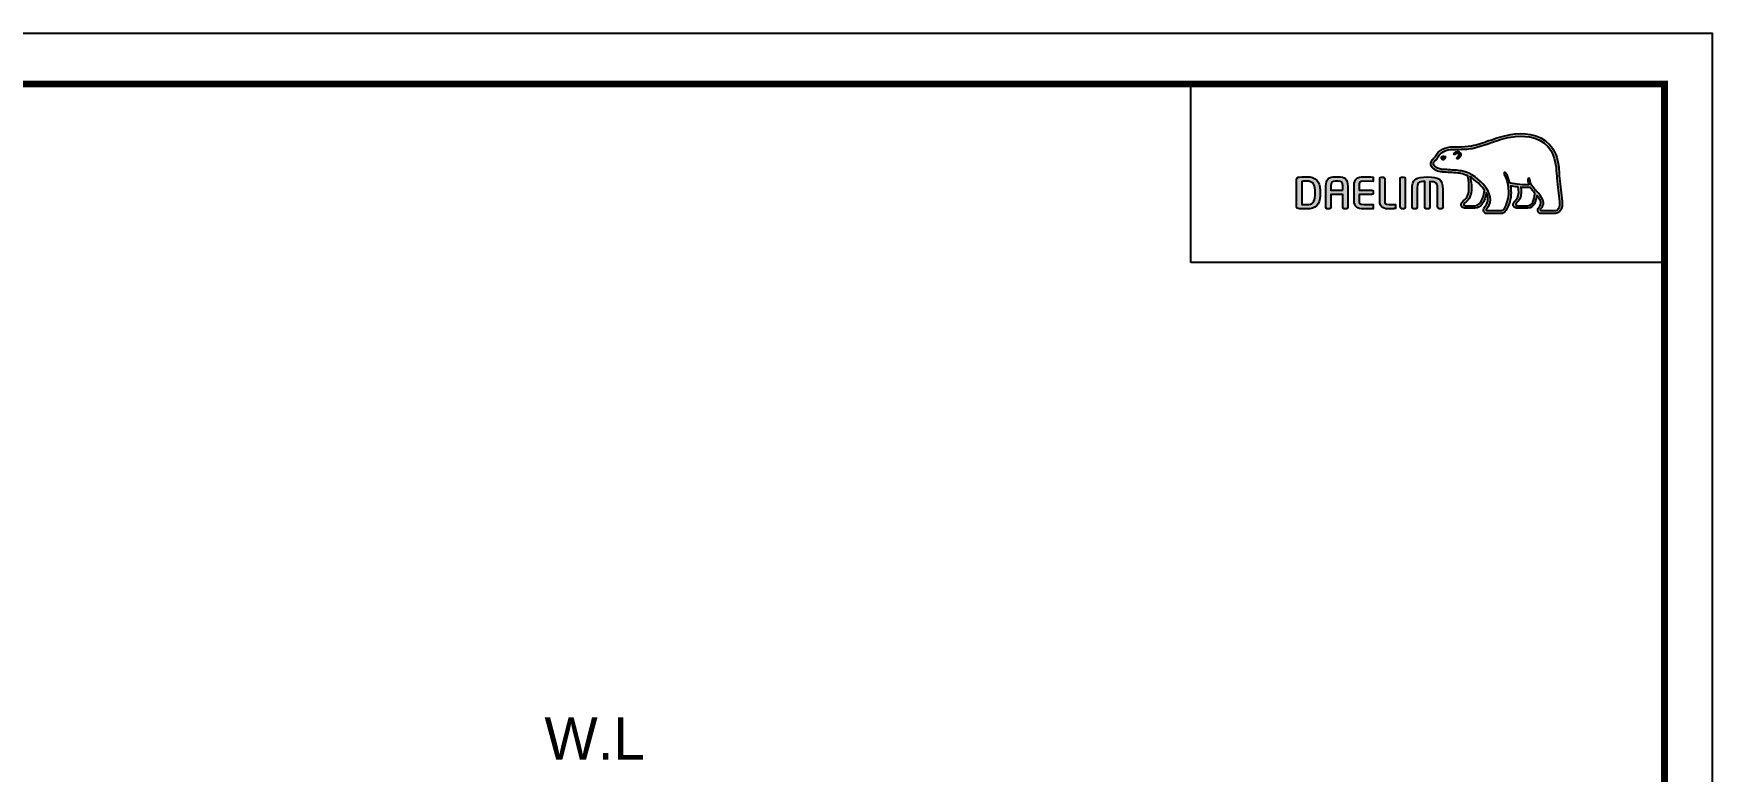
# Model space of a CAD drawing. Extents: x 4791 to 7950, y -233 to 2082.
# Drawn here: x 6161 to 7950, y 1296 to 2082 of the extents above; entities that cross this region are included whole.
import ezdxf

# ---------------------------------------------------------------- set-up
doc = ezdxf.new("R2010")
doc.units = 0
doc.header["$LTSCALE"] = 1.7
doc.header["$MEASUREMENT"] = 0
doc.layers.get('0').update_dxf_attribs({"linetype": 'CONTINUOUS'})
doc.layers.add('레이어 1', color=7, linetype='CONTINUOUS')
doc.layers.add('치수선', color=7, linetype='CONTINUOUS', lineweight=20)
doc.styles.add('Daelim Dimension', font='')
doc.styles.get('Daelim Dimension').set_extended_font_data('나눔고딕')

msp = doc.modelspace()

# ---------------------------------------------------------------- hatches: boundary and pattern name
at = {"layer": '레이어 1'}
h = msp.add_hatch(color=5, dxfattribs=at)
h.dxf.hatch_style = 1
edge = h.paths.add_edge_path(flags=16)
edge.add_spline(control_points=[(7785.7, 1894.4), (7784.4, 1892.9), (7782.6, 1892.9), (7782.6, 1892.9), (7782.6, 1892.9), (7768.7, 1892.9), (7768.7, 1892.9), (7768.2, 1892.9), (7767.8, 1893), (7767.5, 1893.3), (7767.3, 1893.5), (7767.2, 1893.8), (7767.2, 1894.2), (7767.2, 1895), (7767.8, 1895.7), (7768.4, 1896.4), (7769, 1897.2), (7769.5, 1897.9), (7769.8, 1898.7), (7770.6, 1900.7), (7770.5, 1902.9), (7769.6, 1904.8), (7767.9, 1908.3), (7765.5, 1911), (7763.2, 1913.7), (7763.2, 1913.7), (7762.4, 1914.5), (7762.4, 1914.6), (7759.3, 1918), (7756.1, 1921.5), (7755.9, 1926.3), (7755.8, 1927.2), (7755.4, 1927.8), (7754.8, 1927.8), (7754.8, 1927.8), (7753.9, 1927.3), (7753.9, 1927.3), (7753.6, 1927.1), (7753.5, 1926.7), (7753.5, 1926.2), (7753.5, 1926.2), (7753.5, 1926), (7753.5, 1926), (7753.6, 1924.3), (7754, 1922.6), (7754.8, 1920.9), (7754.8, 1920.9), (7754.8, 1920.7), (7754.8, 1920.7), (7754.8, 1920.7), (7754.6, 1920.7), (7754.6, 1920.7), (7745.8, 1920.3), (7737, 1922), (7734.5, 1922.6), (7732.9, 1929), (7730.3, 1933.2), (7730.2, 1933.4), (7730, 1933.7), (7729.7, 1934), (7729.4, 1934.1), (7729.4, 1934.1), (7728.6, 1933.9), (7728.5, 1933.9), (7728.5, 1933.8), (7728.3, 1933.7), (7728.1, 1933.3), (7728.1, 1933.3), (7728, 1933), (7728, 1933), (7728, 1933), (7728.3, 1932.1), (7728.3, 1932.1), (7728.5, 1931.8), (7733, 1923.8), (7733, 1913.2), (7733, 1906.6), (7731.3, 1900.5), (7727.9, 1894.9), (7727.1, 1893.5), (7726, 1892.9), (7724.4, 1892.9), (7724.4, 1892.9), (7710.8, 1892.9), (7710.8, 1892.9), (7710.3, 1892.9), (7709.4, 1893.2), (7709.4, 1894.2), (7709.4, 1894.8), (7709.9, 1895.6), (7710.7, 1896.6), (7716.4, 1902.9), (7713.1, 1912.8), (7707.7, 1919.4), (7702.4, 1925.6), (7693.8, 1933.6), (7682.8, 1935.5), (7678.8, 1936.2), (7672.4, 1936.6), (7667.2, 1936.9), (7667.2, 1936.9), (7661.9, 1937.2), (7661.9, 1937.2), (7659.3, 1937.4), (7654.8, 1939.1), (7653.4, 1941.6), (7652.9, 1942.7), (7652.9, 1943.8), (7653.6, 1945), (7654.1, 1945.8), (7654.7, 1946.4), (7655.5, 1947.2), (7656.4, 1948.1), (7657.3, 1949), (7657.9, 1950.2), (7657.9, 1950.2), (7658.1, 1950.6), (7658.1, 1950.6), (7660.8, 1955.6), (7666.2, 1958.3), (7674.3, 1958.5), (7674.3, 1958.5), (7678.9, 1958.5), (7678.9, 1958.5), (7683.9, 1958.6), (7689.6, 1958.6), (7694.2, 1959.6), (7700.8, 1961), (7707.4, 1963.2), (7713.2, 1965.2), (7713.2, 1965.2), (7713.4, 1965.3), (7713.4, 1965.3), (7720.5, 1967.7), (7728, 1970.3), (7735.6, 1971.5), (7747.7, 1973.5), (7764.4, 1973.5), (7774.9, 1961.7), (7779.7, 1956.2), (7782.7, 1948.7), (7783.7, 1939.4), (7783.7, 1939.4), (7783.7, 1939.4), (7783.7, 1939.4), (7783.8, 1939.2), (7783.8, 1938.2), (7784.3, 1932.3), (7784.4, 1929.4), (7784.5, 1926.4), (7785.3, 1921), (7785.3, 1921), (7787.4, 1902.6), (7787.4, 1902.6), (7787.4, 1902.6), (7787.5, 1900.4), (7787.5, 1900.4), (7787.5, 1897.7), (7786.9, 1895.7), (7785.7, 1894.4)], knot_values=[0, 0, 0, 0, 1, 1, 1, 2, 2, 2, 3, 3, 3, 4, 4, 4, 5, 5, 5, 6, 6, 6, 7, 7, 7, 8, 8, 8, 9, 9, 9, 10, 10, 10, 11, 11, 11, 12, 12, 12, 13, 13, 13, 14, 14, 14, 15, 15, 15, 16, 16, 16, 17, 17, 17, 18, 18, 18, 19, 19, 19, 20, 20, 20, 21, 21, 21, 22, 22, 22, 23, 23, 23, 24, 24, 24, 25, 25, 25, 26, 26, 26, 27, 27, 27, 28, 28, 28, 29, 29, 29, 30, 30, 30, 31, 31, 31, 32, 32, 32, 33, 33, 33, 34, 34, 34, 35, 35, 35, 36, 36, 36, 37, 37, 37, 38, 38, 38, 39, 39, 39, 40, 40, 40, 41, 41, 41, 42, 42, 42, 43, 43, 43, 44, 44, 44, 45, 45, 45, 46, 46, 46, 47, 47, 47, 48, 48, 48, 49, 49, 49, 50, 50, 50, 51, 51, 51, 52, 52, 52, 53, 53, 53, 53], degree=3, periodic=0)
edge = h.paths.add_edge_path(flags=16)
edge.add_spline(control_points=[(7753.7, 1898.4), (7753.7, 1898.4), (7742.4, 1898.4), (7742.4, 1898.4), (7741.6, 1898.4), (7740.9, 1899.1), (7740.9, 1899.9), (7740.9, 1900.5), (7741.4, 1901.3), (7741.9, 1901.8), (7744.2, 1904), (7746.6, 1907), (7746.6, 1912.8), (7746.6, 1912.8), (7746.4, 1915.4), (7746.4, 1915.4), (7746.4, 1915.4), (7746, 1917.9), (7746, 1917.9), (7746, 1917.9), (7746, 1918.1), (7746, 1918.1), (7746, 1918.1), (7746.1, 1918.1), (7746.1, 1918.1), (7748.2, 1917.9), (7752.3, 1917.7), (7756.3, 1917.9), (7757.3, 1916.3), (7758.9, 1914.3), (7761.2, 1911.6), (7761.1, 1910.2), (7760, 1898.4), (7753.7, 1898.4)], knot_values=[0, 0, 0, 0, 1, 1, 1, 2, 2, 2, 3, 3, 3, 4, 4, 4, 5, 5, 5, 6, 6, 6, 7, 7, 7, 8, 8, 8, 9, 9, 9, 10, 10, 10, 11, 11, 11, 11], degree=3, periodic=0)
edge = h.paths.add_edge_path(flags=16)
edge.add_spline(control_points=[(7697, 1898.4), (7697, 1898.4), (7687, 1898.4), (7687, 1898.4), (7686.3, 1898.4), (7685.5, 1899), (7685.5, 1899.9), (7685.5, 1900.5), (7686, 1901.2), (7686.8, 1901.8), (7689.3, 1903.8), (7693.1, 1906.9), (7693.5, 1915.2), (7693.5, 1915.2), (7693.6, 1917.5), (7693.6, 1917.5), (7693.6, 1921.1), (7692.8, 1925.3), (7692, 1929.2), (7692, 1929.2), (7691.9, 1929.6), (7691.9, 1929.6), (7691.9, 1929.6), (7692.2, 1929.3), (7692.2, 1929.3), (7693.7, 1928.4), (7701.8, 1922.9), (7707.5, 1914.8), (7707.1, 1911), (7704.9, 1898.4), (7697, 1898.4)], knot_values=[0, 0, 0, 0, 1, 1, 1, 2, 2, 2, 3, 3, 3, 4, 4, 4, 5, 5, 5, 6, 6, 6, 7, 7, 7, 8, 8, 8, 9, 9, 9, 10, 10, 10, 10], degree=3, periodic=0)
edge = h.paths.add_edge_path()
edge.add_spline(control_points=[(7790.2, 1902.9), (7790.2, 1902.9), (7788.1, 1921.3), (7788.1, 1921.3), (7787.3, 1926.8), (7787.2, 1929.8), (7787.1, 1932.4), (7787.1, 1932.4), (7786.6, 1939.7), (7786.6, 1939.7), (7785.5, 1949.6), (7782.2, 1957.7), (7777, 1963.5), (7765.6, 1976.3), (7747.9, 1976.4), (7735.1, 1974.3), (7727.2, 1973), (7719.7, 1970.4), (7712.4, 1967.9), (7712.4, 1967.9), (7712.1, 1967.8), (7712.1, 1967.8), (7706.4, 1965.9), (7700, 1963.7), (7693.6, 1962.3), (7689.3, 1961.4), (7683.8, 1961.4), (7679, 1961.3), (7679, 1961.3), (7674.2, 1961.3), (7674.2, 1961.3), (7665, 1961), (7658.8, 1957.9), (7655.6, 1951.8), (7655.6, 1951.8), (7655.5, 1951.6), (7655.5, 1951.6), (7655, 1950.7), (7654.2, 1949.9), (7653.5, 1949.2), (7652.7, 1948.4), (7651.9, 1947.6), (7651.2, 1946.4), (7650.6, 1945.3), (7650.2, 1944.2), (7650.2, 1943.1), (7650.2, 1942.1), (7650.5, 1941.2), (7650.9, 1940.3), (7652.9, 1936.7), (7658.5, 1934.7), (7661.8, 1934.4), (7661.8, 1934.4), (7666.7, 1934.1), (7666.8, 1934.1), (7671.7, 1933.8), (7678.3, 1933.5), (7682.3, 1932.8), (7684.5, 1932.4), (7687.1, 1931.5), (7689.5, 1930.4), (7689.7, 1929.8), (7690.9, 1924.3), (7690.9, 1917.5), (7690.9, 1917.5), (7690.9, 1915.3), (7690.9, 1915.3), (7690.5, 1908.2), (7687.4, 1905.7), (7685.1, 1903.9), (7684.9, 1903.7), (7682.8, 1902), (7682.7, 1899.9), (7682.6, 1898.8), (7682.9, 1897.7), (7683.6, 1897), (7684.4, 1896.2), (7685.5, 1895.8), (7687, 1895.8), (7687, 1895.8), (7697, 1895.8), (7697, 1895.8), (7704.4, 1895.8), (7708.1, 1903.8), (7709.2, 1911.3), (7709.2, 1911.3), (7709.2, 1912.3), (7709.2, 1912.3), (7709.2, 1912.3), (7709.5, 1911.8), (7709.5, 1911.8), (7710.5, 1909.7), (7711, 1907.1), (7711, 1905.2), (7711, 1902.5), (7710.2, 1900.2), (7708.6, 1898.5), (7708.2, 1898.1), (7706.3, 1896), (7706.3, 1893.9), (7706.3, 1893.9), (7706.3, 1893.6), (7706.3, 1893.6), (7706.6, 1891.2), (7708.5, 1890.1), (7710.3, 1890.1), (7710.3, 1890.1), (7724.4, 1890.1), (7724.4, 1890.1), (7727, 1890.1), (7729, 1891.2), (7730.3, 1893.4), (7733.9, 1899.4), (7735.7, 1905.8), (7735.7, 1912.6), (7735.7, 1914.8), (7735.5, 1917), (7735.1, 1919.4), (7735.1, 1919.4), (7735.1, 1919.6), (7735.1, 1919.6), (7735.1, 1919.6), (7735.3, 1919.5), (7735.3, 1919.5), (7737, 1919.2), (7739.7, 1918.7), (7743.1, 1918.4), (7743.1, 1918.4), (7743.2, 1918.3), (7743.2, 1918.3), (7743.2, 1918.3), (7743.6, 1915.8), (7743.6, 1915.8), (7743.6, 1915.8), (7743.7, 1915.1), (7743.7, 1915.1), (7743.7, 1915.1), (7743.9, 1912.8), (7743.9, 1912.8), (7743.9, 1907.4), (7741.4, 1905), (7740, 1903.7), (7740, 1903.7), (7738.2, 1901.8), (7738, 1900.1), (7738, 1900.1), (7737.9, 1899.6), (7737.9, 1899.6), (7737.9, 1899), (7738, 1898), (7739, 1897), (7739.8, 1896.2), (7741, 1895.8), (7742.7, 1895.8), (7742.7, 1895.8), (7753.7, 1895.8), (7753.7, 1895.8), (7760.4, 1895.8), (7762.4, 1904.2), (7763.2, 1909), (7763.2, 1909), (7763.2, 1909.5), (7763.2, 1909.5), (7763.2, 1909.5), (7763.5, 1909.1), (7763.5, 1909.1), (7765, 1907.2), (7766.4, 1905), (7767, 1903.6), (7767.4, 1902.9), (7767.6, 1902.1), (7767.6, 1901.3), (7767.6, 1901.3), (7767.3, 1899.8), (7767.3, 1899.8), (7767, 1898.9), (7766.5, 1898.1), (7765.9, 1897.3), (7765, 1896.2), (7764.2, 1895.1), (7764.2, 1893.7), (7764.2, 1893.7), (7764.2, 1892.9), (7764.2, 1892.9), (7764.6, 1891.1), (7766.1, 1890.1), (7768.4, 1890.1), (7768.4, 1890.1), (7782.5, 1890.1), (7782.5, 1890.1), (7782.9, 1890.1), (7785.6, 1890.2), (7787.8, 1892.5), (7789.5, 1894.4), (7790.3, 1896.9), (7790.3, 1900.3), (7790.3, 1900.3), (7790.2, 1902.9), (7790.2, 1902.9)], knot_values=[0, 0, 0, 0, 1, 1, 1, 2, 2, 2, 3, 3, 3, 4, 4, 4, 5, 5, 5, 6, 6, 6, 7, 7, 7, 8, 8, 8, 9, 9, 9, 10, 10, 10, 11, 11, 11, 12, 12, 12, 13, 13, 13, 14, 14, 14, 15, 15, 15, 16, 16, 16, 17, 17, 17, 18, 18, 18, 19, 19, 19, 20, 20, 20, 21, 21, 21, 22, 22, 22, 23, 23, 23, 24, 24, 24, 25, 25, 25, 26, 26, 26, 27, 27, 27, 28, 28, 28, 29, 29, 29, 30, 30, 30, 31, 31, 31, 32, 32, 32, 33, 33, 33, 34, 34, 34, 35, 35, 35, 36, 36, 36, 37, 37, 37, 38, 38, 38, 39, 39, 39, 40, 40, 40, 41, 41, 41, 42, 42, 42, 43, 43, 43, 44, 44, 44, 45, 45, 45, 46, 46, 46, 47, 47, 47, 48, 48, 48, 49, 49, 49, 50, 50, 50, 51, 51, 51, 52, 52, 52, 53, 53, 53, 54, 54, 54, 55, 55, 55, 56, 56, 56, 57, 57, 57, 58, 58, 58, 59, 59, 59, 60, 60, 60, 61, 61, 61, 62, 62, 62, 63, 63, 63, 64, 64, 64, 65, 65, 65, 66, 66, 66, 66], degree=3, periodic=0)
edge = h.paths.add_edge_path(flags=0)
edge.add_spline(control_points=[(7661.5, 1950.5), (7661.5, 1950.5), (7663.6, 1951.5), (7666.1, 1950.5), (7666.1, 1950.5), (7666.4, 1950.3), (7666, 1949.8), (7664.8, 1948.1), (7663.6, 1947.7), (7663.6, 1947.7), (7663.6, 1947.7), (7662.7, 1947.4), (7662.2, 1948), (7661.2, 1949.2), (7661.2, 1949.9), (7661.2, 1949.9), (7661.2, 1949.9), (7661.1, 1950.4), (7661.5, 1950.5)], knot_values=[0, 0, 0, 0, 1, 1, 1, 2, 2, 2, 3, 3, 3, 4, 4, 4, 5, 5, 5, 6, 6, 6, 6], degree=3, periodic=0)
edge = h.paths.add_edge_path(flags=0)
edge.add_spline(control_points=[(7675.1, 1954.3), (7674.8, 1954), (7674.8, 1953.4), (7675.1, 1953.1), (7675.4, 1952.8), (7675.9, 1952.9), (7676.3, 1953.2), (7676.4, 1953.4), (7678.1, 1955.4), (7679.6, 1954.4), (7680.1, 1954), (7680.3, 1953.5), (7680.2, 1952.8), (7680.1, 1951.6), (7679.1, 1950.4), (7678.5, 1949.9), (7678.1, 1949.7), (7677.8, 1949.2), (7678, 1948.8), (7678.2, 1948.4), (7678.7, 1948.3), (7679.1, 1948.5), (7680.3, 1949.1), (7681.9, 1951), (7682.1, 1952.8), (7682.2, 1954.1), (7681.6, 1955.1), (7680.6, 1955.8), (7678.5, 1957.3), (7676, 1955.3), (7675.1, 1954.3)], knot_values=[0, 0, 0, 0, 1, 1, 1, 2, 2, 2, 3, 3, 3, 4, 4, 4, 5, 5, 5, 6, 6, 6, 7, 7, 7, 8, 8, 8, 9, 9, 9, 10, 10, 10, 10], degree=3, periodic=0)
edge = h.paths.add_edge_path(flags=0)
edge.add_spline(control_points=[(7674.8, 1952.8), (7674.8, 1952.8), (7674.8, 1952.8), (7674.8, 1952.8), (7674.8, 1952.8), (7674.8, 1952.8), (7674.8, 1952.8)], knot_values=[0, 0, 0, 0, 1, 1, 1, 2, 2, 2, 2], degree=3, periodic=0)
h = msp.add_hatch(color=5, dxfattribs=at)
h.dxf.hatch_style = 2
edge = h.paths.add_edge_path()
edge.add_spline(control_points=[(7661.5, 1950.5), (7661.5, 1950.5), (7663.6, 1951.5), (7666.1, 1950.5), (7666.1, 1950.5), (7666.4, 1950.3), (7666, 1949.8), (7664.8, 1948.1), (7663.6, 1947.7), (7663.6, 1947.7), (7663.6, 1947.7), (7662.7, 1947.4), (7662.2, 1948), (7661.2, 1949.2), (7661.2, 1949.9), (7661.2, 1949.9), (7661.2, 1949.9), (7661.1, 1950.4), (7661.5, 1950.5)], knot_values=[0, 0, 0, 0, 1, 1, 1, 2, 2, 2, 3, 3, 3, 4, 4, 4, 5, 5, 5, 6, 6, 6, 6], degree=3, periodic=0)
h = msp.add_hatch(color=5, dxfattribs=at)
h.dxf.hatch_style = 2
edge = h.paths.add_edge_path()
edge.add_spline(control_points=[(7675.1, 1954.3), (7674.8, 1954), (7674.8, 1953.4), (7675.1, 1953.1), (7675.4, 1952.8), (7675.9, 1952.9), (7676.3, 1953.2), (7676.4, 1953.4), (7678.1, 1955.4), (7679.6, 1954.4), (7680.1, 1954), (7680.3, 1953.5), (7680.2, 1952.8), (7680.1, 1951.6), (7679.1, 1950.4), (7678.5, 1949.9), (7678.1, 1949.7), (7677.8, 1949.2), (7678, 1948.8), (7678.2, 1948.4), (7678.7, 1948.3), (7679.1, 1948.5), (7680.3, 1949.1), (7681.9, 1951), (7682.1, 1952.8), (7682.2, 1954.1), (7681.6, 1955.1), (7680.6, 1955.8), (7678.5, 1957.3), (7676, 1955.3), (7675.1, 1954.3)], knot_values=[0, 0, 0, 0, 1, 1, 1, 2, 2, 2, 3, 3, 3, 4, 4, 4, 5, 5, 5, 6, 6, 6, 7, 7, 7, 8, 8, 8, 9, 9, 9, 10, 10, 10, 10], degree=3, periodic=0)
h = msp.add_hatch(color=5, dxfattribs=at)
h.dxf.hatch_style = 2
edge = h.paths.add_edge_path()
edge.add_spline(control_points=[(7526.8, 1909.2), (7526.8, 1902.7), (7523.9, 1899.6), (7517.9, 1899.6), (7517.9, 1899.6), (7513.7, 1899.7), (7512.6, 1899.7), (7512.6, 1899.7), (7512.6, 1924.4), (7512.6, 1924.4), (7514.8, 1924.6), (7517.8, 1924.6), (7517.9, 1924.6), (7524.1, 1924.6), (7526.8, 1921.7), (7526.8, 1915.1), (7526.8, 1915.1), (7526.8, 1909.2), (7526.8, 1909.2)], knot_values=[0, 0, 0, 0, 1, 1, 1, 2, 2, 2, 3, 3, 3, 4, 4, 4, 5, 5, 5, 6, 6, 6, 6], degree=3, periodic=0)
edge = h.paths.add_edge_path()
edge.add_spline(control_points=[(7517.9, 1929.3), (7514.5, 1929.3), (7510.1, 1929.1), (7508.7, 1928.8), (7507.8, 1928.7), (7507.2, 1928), (7507.2, 1927.1), (7507.2, 1927.1), (7507.2, 1897.1), (7507.2, 1897.1), (7507.2, 1896.2), (7507.8, 1895.5), (7508.8, 1895.4), (7510.1, 1895.2), (7514.4, 1895), (7517.9, 1895), (7527.2, 1895), (7532.2, 1899.9), (7532.2, 1909.2), (7532.2, 1909.2), (7532.2, 1915.1), (7532.2, 1915.1), (7532.2, 1924.4), (7527.2, 1929.3), (7517.9, 1929.3)], knot_values=[0, 0, 0, 0, 1, 1, 1, 2, 2, 2, 3, 3, 3, 4, 4, 4, 5, 5, 5, 6, 6, 6, 7, 7, 7, 8, 8, 8, 8], degree=3, periodic=0)
h = msp.add_hatch(color=5, dxfattribs=at)
h.dxf.hatch_style = 2
edge = h.paths.add_edge_path()
edge.add_spline(control_points=[(7556.4, 1915.1), (7556.4, 1915.1), (7543.7, 1915.1), (7543.7, 1915.1), (7543.7, 1915.6), (7543.7, 1919.6), (7543.7, 1919.6), (7543.7, 1923.8), (7545, 1924.5), (7548.7, 1924.5), (7548.7, 1924.5), (7551.3, 1924.5), (7551.3, 1924.5), (7555.1, 1924.5), (7556.4, 1923.8), (7556.4, 1919.6), (7556.4, 1919.6), (7556.4, 1915.6), (7556.4, 1915.1)], knot_values=[0, 0, 0, 0, 1, 1, 1, 2, 2, 2, 3, 3, 3, 4, 4, 4, 5, 5, 5, 6, 6, 6, 6], degree=3, periodic=0)
edge = h.paths.add_edge_path()
edge.add_spline(control_points=[(7551.3, 1929.3), (7551.3, 1929.3), (7548.7, 1929.3), (7548.7, 1929.3), (7541.6, 1929.3), (7538.4, 1926.3), (7538.4, 1919.6), (7538.4, 1919.6), (7538.4, 1896.8), (7538.4, 1896.8), (7538.4, 1896), (7539, 1895.3), (7539.8, 1895.3), (7539.8, 1895.3), (7542.3, 1895.3), (7542.3, 1895.3), (7543.2, 1895.3), (7543.7, 1896), (7543.7, 1896.8), (7543.7, 1896.8), (7543.7, 1909.9), (7543.7, 1910.4), (7543.7, 1910.4), (7556.4, 1910.4), (7556.4, 1910.4), (7556.4, 1909.9), (7556.4, 1896.8), (7556.4, 1896.8), (7556.4, 1895.9), (7557, 1895.3), (7557.8, 1895.3), (7557.8, 1895.3), (7560.3, 1895.3), (7560.3, 1895.3), (7561.1, 1895.3), (7561.7, 1896), (7561.7, 1896.8), (7561.7, 1896.8), (7561.7, 1919.6), (7561.7, 1919.6), (7561.7, 1926.3), (7558.5, 1929.3), (7551.3, 1929.3)], knot_values=[0, 0, 0, 0, 1, 1, 1, 2, 2, 2, 3, 3, 3, 4, 4, 4, 5, 5, 5, 6, 6, 6, 7, 7, 7, 8, 8, 8, 9, 9, 9, 10, 10, 10, 11, 11, 11, 12, 12, 12, 13, 13, 13, 14, 14, 14, 14], degree=3, periodic=0)
h = msp.add_hatch(color=5, dxfattribs=at)
h.dxf.hatch_style = 2
edge = h.paths.add_edge_path()
edge.add_spline(control_points=[(7568.5, 1920.5), (7568.5, 1920.5), (7568.5, 1903.7), (7568.5, 1903.7), (7568.5, 1897.8), (7571.9, 1895), (7578.8, 1895), (7581.8, 1895), (7586, 1895), (7587.7, 1895.2), (7587.6, 1895.2), (7588.5, 1895.3), (7588.5, 1895.3), (7588.5, 1895.3), (7588.7, 1895.3), (7588.7, 1895.3), (7588.7, 1895.3), (7588.7, 1899.8), (7588.7, 1899.8), (7588.7, 1899.8), (7578.8, 1899.8), (7578.8, 1899.8), (7573.9, 1899.8), (7573.9, 1901.2), (7573.9, 1903.7), (7573.9, 1903.7), (7573.9, 1909.9), (7573.9, 1910.4), (7574.4, 1910.4), (7587.2, 1910.4), (7587.2, 1910.4), (7588, 1910.4), (7588.7, 1911.1), (7588.7, 1911.9), (7588.7, 1911.9), (7588.7, 1913.6), (7588.7, 1913.6), (7588.7, 1914.4), (7588, 1915.1), (7587.2, 1915.1), (7587.2, 1915.1), (7574.4, 1915.1), (7573.9, 1915.1), (7573.9, 1915.6), (7573.9, 1920.5), (7573.9, 1920.5), (7573.9, 1923.1), (7573.9, 1924.5), (7578.8, 1924.5), (7578.8, 1924.5), (7588.7, 1924.4), (7588.7, 1924.4), (7588.7, 1924.4), (7588.7, 1928.9), (7588.7, 1928.9), (7588.7, 1928.9), (7587.7, 1929), (7587.7, 1929), (7585.7, 1929.2), (7581.3, 1929.3), (7578.8, 1929.3), (7571.9, 1929.3), (7568.5, 1926.4), (7568.5, 1920.5)], knot_values=[0, 0, 0, 0, 1, 1, 1, 2, 2, 2, 3, 3, 3, 4, 4, 4, 5, 5, 5, 6, 6, 6, 7, 7, 7, 8, 8, 8, 9, 9, 9, 10, 10, 10, 11, 11, 11, 12, 12, 12, 13, 13, 13, 14, 14, 14, 15, 15, 15, 16, 16, 16, 17, 17, 17, 18, 18, 18, 19, 19, 19, 20, 20, 20, 21, 21, 21, 21], degree=3, periodic=0)
h = msp.add_hatch(color=5, dxfattribs=at)
h.dxf.hatch_style = 2
edge = h.paths.add_edge_path()
edge.add_spline(control_points=[(7597.3, 1929), (7596.5, 1929), (7595.8, 1928.3), (7595.8, 1927.5), (7595.8, 1927.5), (7595.8, 1903.7), (7595.8, 1903.7), (7595.8, 1896), (7601, 1895), (7605.7, 1895), (7609, 1895), (7609.9, 1895.1), (7610.9, 1895.3), (7610.9, 1895.3), (7611.5, 1895.4), (7611.5, 1895.4), (7611.5, 1895.4), (7612.3, 1895.5), (7612.3, 1895.5), (7612.3, 1895.5), (7612.5, 1895.5), (7612.5, 1895.5), (7612.5, 1895.5), (7612.5, 1899.8), (7612.5, 1899.8), (7612.5, 1899.8), (7605.7, 1899.8), (7605.7, 1899.8), (7601.1, 1899.8), (7601.1, 1901.5), (7601.1, 1903.2), (7601.1, 1903.2), (7601.1, 1927.5), (7601.1, 1927.5), (7601.1, 1928.3), (7600.4, 1929), (7599.6, 1929), (7599.6, 1929), (7597.3, 1929), (7597.3, 1929)], knot_values=[0, 0, 0, 0, 1, 1, 1, 2, 2, 2, 3, 3, 3, 4, 4, 4, 5, 5, 5, 6, 6, 6, 7, 7, 7, 8, 8, 8, 9, 9, 9, 10, 10, 10, 11, 11, 11, 12, 12, 12, 13, 13, 13, 13], degree=3, periodic=0)
h = msp.add_hatch(color=5, dxfattribs=at)
h.dxf.hatch_style = 2
edge = h.paths.add_edge_path()
edge.add_spline(control_points=[(7619.1, 1929), (7618.2, 1929), (7617.7, 1928.2), (7617.7, 1927.5), (7617.7, 1927.5), (7617.7, 1896.8), (7617.7, 1896.8), (7617.7, 1895.9), (7618.3, 1895.3), (7619.1, 1895.3), (7619.1, 1895.3), (7621.6, 1895.3), (7621.6, 1895.3), (7622.5, 1895.3), (7623, 1896), (7623, 1896.8), (7623, 1896.8), (7623, 1927.5), (7623, 1927.5), (7623, 1928.3), (7622.4, 1929), (7621.6, 1929), (7621.6, 1929), (7619.1, 1929), (7619.1, 1929)], knot_values=[0, 0, 0, 0, 1, 1, 1, 2, 2, 2, 3, 3, 3, 4, 4, 4, 5, 5, 5, 6, 6, 6, 7, 7, 7, 8, 8, 8, 8], degree=3, periodic=0)
h = msp.add_hatch(color=5, dxfattribs=at)
h.dxf.hatch_style = 2
edge = h.paths.add_edge_path()
edge.add_spline(control_points=[(7630.2, 1915.7), (7630.2, 1915.7), (7630.2, 1896.8), (7630.2, 1896.8), (7630.2, 1895.9), (7630.9, 1895.3), (7631.7, 1895.3), (7631.7, 1895.3), (7634.2, 1895.3), (7634.2, 1895.3), (7635.1, 1895.3), (7635.6, 1896), (7635.6, 1896.8), (7635.6, 1896.8), (7635.6, 1915.2), (7635.6, 1915.2), (7635.6, 1923.4), (7637, 1924.2), (7643.9, 1924.2), (7643.9, 1923.7), (7643.9, 1896.8), (7643.9, 1896.8), (7643.9, 1895.9), (7644.5, 1895.3), (7645.3, 1895.3), (7645.3, 1895.3), (7647.8, 1895.3), (7647.8, 1895.3), (7648.7, 1895.3), (7649.2, 1896), (7649.2, 1896.8), (7649.2, 1896.8), (7649.2, 1923.6), (7649.2, 1924.1), (7652.5, 1924.1), (7654.7, 1923.8), (7655.9, 1922.6), (7657.2, 1921.3), (7657.5, 1918.9), (7657.5, 1915.2), (7657.5, 1915.2), (7657.5, 1896.8), (7657.5, 1896.8), (7657.5, 1896), (7658.1, 1895.3), (7658.9, 1895.3), (7658.9, 1895.3), (7661.5, 1895.3), (7661.5, 1895.3), (7662.4, 1895.3), (7662.9, 1896), (7662.9, 1896.8), (7662.9, 1896.8), (7662.9, 1915.7), (7662.9, 1915.7), (7662.9, 1927.2), (7658.8, 1929.1), (7646.6, 1929.1), (7634.3, 1929.1), (7630.2, 1927.2), (7630.2, 1915.7)], knot_values=[0, 0, 0, 0, 1, 1, 1, 2, 2, 2, 3, 3, 3, 4, 4, 4, 5, 5, 5, 6, 6, 6, 7, 7, 7, 8, 8, 8, 9, 9, 9, 10, 10, 10, 11, 11, 11, 12, 12, 12, 13, 13, 13, 14, 14, 14, 15, 15, 15, 16, 16, 16, 17, 17, 17, 18, 18, 18, 19, 19, 19, 20, 20, 20, 20], degree=3, periodic=0)

# ---------------------------------------------------------------- linework, layer by layer
at = {"color": 5, "ltscale": 0.5}
msp.add_line((7394.3, 1838), (7394.3, 2028.2), dxfattribs=at)
at = {"color": 5}
msp.add_line((7696.5, 1895.8), (7696.5, 1895.8), dxfattribs=at)
at = {"color": 5, "ltscale": 40}
msp.add_line((7899.3, 1838), (7394.3, 1838), dxfattribs=at)
at = {"ltscale": 0.5}
msp.add_lwpolyline([(4790.9, -233.1), (7950.4, -233.1), (7950.4, 2081.9), (4790.9, 2081.9)], close=True, dxfattribs=at)
at = {"color": 5, "linetype": 'ByBlock', "lineweight": 200, "const_width": 7.28}
msp.add_lwpolyline([(4841.7, -134), (7899.3, -134), (7899.3, 2028.2), (4841.7, 2028.2)], close=True, dxfattribs=at)
at = {"layer": '레이어 1', "color": 5}
for points, knots in [([(7790.2, 1902.9), (7790.2, 1902.9), (7788.1, 1921.3), (7788.1, 1921.3), (7787.3, 1926.8), (7787.2, 1929.8), (7787.1, 1932.4), (7787.1, 1932.4), (7786.6, 1939.7), (7786.6, 1939.7), (7785.5, 1949.6), (7782.2, 1957.7), (7777, 1963.5), (7765.6, 1976.3), (7747.9, 1976.4), (7735.1, 1974.3), (7727.2, 1973), (7719.7, 1970.4), (7712.4, 1967.9), (7712.4, 1967.9), (7712.1, 1967.8), (7712.1, 1967.8), (7706.4, 1965.9), (7700, 1963.7), (7693.6, 1962.3), (7689.3, 1961.4), (7683.8, 1961.4), (7679, 1961.3), (7679, 1961.3), (7674.2, 1961.3), (7674.2, 1961.3), (7665, 1961), (7658.8, 1957.9), (7655.6, 1951.8), (7655.6, 1951.8), (7655.5, 1951.6), (7655.5, 1951.6), (7655, 1950.7), (7654.2, 1949.9), (7653.5, 1949.2), (7652.7, 1948.4), (7651.9, 1947.6), (7651.2, 1946.4), (7650.6, 1945.3), (7650.2, 1944.2), (7650.2, 1943.1), (7650.2, 1942.1), (7650.5, 1941.2), (7650.9, 1940.3), (7652.9, 1936.7), (7658.5, 1934.7), (7661.8, 1934.4), (7661.8, 1934.4), (7666.7, 1934.1), (7666.8, 1934.1), (7671.7, 1933.8), (7678.3, 1933.5), (7682.3, 1932.8), (7684.5, 1932.4), (7687.1, 1931.5), (7689.5, 1930.4), (7689.7, 1929.8), (7690.9, 1924.3), (7690.9, 1917.5), (7690.9, 1917.5), (7690.9, 1915.3), (7690.9, 1915.3), (7690.5, 1908.2), (7687.4, 1905.7), (7685.1, 1903.9), (7684.9, 1903.7), (7682.8, 1902), (7682.7, 1899.9), (7682.6, 1898.8), (7682.9, 1897.7), (7683.6, 1897), (7684.4, 1896.2), (7685.5, 1895.8), (7687, 1895.8), (7687, 1895.8), (7697, 1895.8), (7697, 1895.8), (7704.4, 1895.8), (7708.1, 1903.8), (7709.2, 1911.3), (7709.2, 1911.3), (7709.2, 1912.3), (7709.2, 1912.3), (7709.2, 1912.3), (7709.5, 1911.8), (7709.5, 1911.8), (7710.5, 1909.7), (7711, 1907.1), (7711, 1905.2), (7711, 1902.5), (7710.2, 1900.2), (7708.6, 1898.5), (7708.2, 1898.1), (7706.3, 1896), (7706.3, 1893.9), (7706.3, 1893.9), (7706.3, 1893.6), (7706.3, 1893.6), (7706.6, 1891.2), (7708.5, 1890.1), (7710.3, 1890.1), (7710.3, 1890.1), (7724.4, 1890.1), (7724.4, 1890.1), (7727, 1890.1), (7729, 1891.2), (7730.3, 1893.4), (7733.9, 1899.4), (7735.7, 1905.8), (7735.7, 1912.6), (7735.7, 1914.8), (7735.5, 1917), (7735.1, 1919.4), (7735.1, 1919.4), (7735.1, 1919.6), (7735.1, 1919.6), (7735.1, 1919.6), (7735.3, 1919.5), (7735.3, 1919.5), (7737, 1919.2), (7739.7, 1918.7), (7743.1, 1918.4), (7743.1, 1918.4), (7743.2, 1918.3), (7743.2, 1918.3), (7743.2, 1918.3), (7743.6, 1915.8), (7743.6, 1915.8), (7743.6, 1915.8), (7743.7, 1915.1), (7743.7, 1915.1), (7743.7, 1915.1), (7743.9, 1912.8), (7743.9, 1912.8), (7743.9, 1907.4), (7741.4, 1905), (7740, 1903.7), (7740, 1903.7), (7738.2, 1901.8), (7738, 1900.1), (7738, 1900.1), (7737.9, 1899.6), (7737.9, 1899.6), (7737.9, 1899), (7738, 1898), (7739, 1897), (7739.8, 1896.2), (7741, 1895.8), (7742.7, 1895.8), (7742.7, 1895.8), (7753.7, 1895.8), (7753.7, 1895.8), (7760.4, 1895.8), (7762.4, 1904.2), (7763.2, 1909), (7763.2, 1909), (7763.2, 1909.5), (7763.2, 1909.5), (7763.2, 1909.5), (7763.5, 1909.1), (7763.5, 1909.1), (7765, 1907.2), (7766.4, 1905), (7767, 1903.6), (7767.4, 1902.9), (7767.6, 1902.1), (7767.6, 1901.3), (7767.6, 1901.3), (7767.3, 1899.8), (7767.3, 1899.8), (7767, 1898.9), (7766.5, 1898.1), (7765.9, 1897.3), (7765, 1896.2), (7764.2, 1895.1), (7764.2, 1893.7), (7764.2, 1893.7), (7764.2, 1892.9), (7764.2, 1892.9), (7764.6, 1891.1), (7766.1, 1890.1), (7768.4, 1890.1), (7768.4, 1890.1), (7782.5, 1890.1), (7782.5, 1890.1), (7782.9, 1890.1), (7785.6, 1890.2), (7787.8, 1892.5), (7789.5, 1894.4), (7790.3, 1896.9), (7790.3, 1900.3), (7790.3, 1900.3), (7790.2, 1902.9), (7790.2, 1902.9)], [0, 0, 0, 0, 1, 1, 1, 2, 2, 2, 3, 3, 3, 4, 4, 4, 5, 5, 5, 6, 6, 6, 7, 7, 7, 8, 8, 8, 9, 9, 9, 10, 10, 10, 11, 11, 11, 12, 12, 12, 13, 13, 13, 14, 14, 14, 15, 15, 15, 16, 16, 16, 17, 17, 17, 18, 18, 18, 19, 19, 19, 20, 20, 20, 21, 21, 21, 22, 22, 22, 23, 23, 23, 24, 24, 24, 25, 25, 25, 26, 26, 26, 27, 27, 27, 28, 28, 28, 29, 29, 29, 30, 30, 30, 31, 31, 31, 32, 32, 32, 33, 33, 33, 34, 34, 34, 35, 35, 35, 36, 36, 36, 37, 37, 37, 38, 38, 38, 39, 39, 39, 40, 40, 40, 41, 41, 41, 42, 42, 42, 43, 43, 43, 44, 44, 44, 45, 45, 45, 46, 46, 46, 47, 47, 47, 48, 48, 48, 49, 49, 49, 50, 50, 50, 51, 51, 51, 52, 52, 52, 53, 53, 53, 54, 54, 54, 55, 55, 55, 56, 56, 56, 57, 57, 57, 58, 58, 58, 59, 59, 59, 60, 60, 60, 61, 61, 61, 62, 62, 62, 63, 63, 63, 64, 64, 64, 65, 65, 65, 66, 66, 66, 66]), ([(7661.5, 1950.5), (7661.5, 1950.5), (7663.6, 1951.5), (7666.1, 1950.5), (7666.1, 1950.5), (7666.4, 1950.3), (7666, 1949.8), (7664.8, 1948.1), (7663.6, 1947.7), (7663.6, 1947.7), (7663.6, 1947.7), (7662.7, 1947.4), (7662.2, 1948), (7661.2, 1949.2), (7661.2, 1949.9), (7661.2, 1949.9), (7661.2, 1949.9), (7661.1, 1950.4), (7661.5, 1950.5)], [0, 0, 0, 0, 1, 1, 1, 2, 2, 2, 3, 3, 3, 4, 4, 4, 5, 5, 5, 6, 6, 6, 6]), ([(7675.1, 1954.3), (7674.8, 1954), (7674.8, 1953.4), (7675.1, 1953.1), (7675.4, 1952.8), (7675.9, 1952.9), (7676.3, 1953.2), (7676.4, 1953.4), (7678.1, 1955.4), (7679.6, 1954.4), (7680.1, 1954), (7680.3, 1953.5), (7680.2, 1952.8), (7680.1, 1951.6), (7679.1, 1950.4), (7678.5, 1949.9), (7678.1, 1949.7), (7677.8, 1949.2), (7678, 1948.8), (7678.2, 1948.4), (7678.7, 1948.3), (7679.1, 1948.5), (7680.3, 1949.1), (7681.9, 1951), (7682.1, 1952.8), (7682.2, 1954.1), (7681.6, 1955.1), (7680.6, 1955.8), (7678.5, 1957.3), (7676, 1955.3), (7675.1, 1954.3)], [0, 0, 0, 0, 1, 1, 1, 2, 2, 2, 3, 3, 3, 4, 4, 4, 5, 5, 5, 6, 6, 6, 7, 7, 7, 8, 8, 8, 9, 9, 9, 10, 10, 10, 10]), ([(7674.8, 1952.8), (7674.8, 1952.8), (7674.8, 1952.8), (7674.8, 1952.8), (7674.8, 1952.8), (7674.8, 1952.8), (7674.8, 1952.8)], [0, 0, 0, 0, 1, 1, 1, 2, 2, 2, 2]), ([(7517.9, 1929.3), (7514.5, 1929.3), (7510.1, 1929.1), (7508.7, 1928.8), (7507.8, 1928.7), (7507.2, 1928), (7507.2, 1927.1), (7507.2, 1927.1), (7507.2, 1897.1), (7507.2, 1897.1), (7507.2, 1896.2), (7507.8, 1895.5), (7508.8, 1895.4), (7510.1, 1895.2), (7514.4, 1895), (7517.9, 1895), (7527.2, 1895), (7532.2, 1899.9), (7532.2, 1909.2), (7532.2, 1909.2), (7532.2, 1915.1), (7532.2, 1915.1), (7532.2, 1924.4), (7527.2, 1929.3), (7517.9, 1929.3)], [0, 0, 0, 0, 1, 1, 1, 2, 2, 2, 3, 3, 3, 4, 4, 4, 5, 5, 5, 6, 6, 6, 7, 7, 7, 8, 8, 8, 8]), ([(7526.8, 1909.2), (7526.8, 1902.7), (7523.9, 1899.6), (7517.9, 1899.6), (7517.9, 1899.6), (7513.7, 1899.7), (7512.6, 1899.7), (7512.6, 1899.7), (7512.6, 1924.4), (7512.6, 1924.4), (7514.8, 1924.6), (7517.8, 1924.6), (7517.9, 1924.6), (7524.1, 1924.6), (7526.8, 1921.7), (7526.8, 1915.1), (7526.8, 1915.1), (7526.8, 1909.2), (7526.8, 1909.2)], [0, 0, 0, 0, 1, 1, 1, 2, 2, 2, 3, 3, 3, 4, 4, 4, 5, 5, 5, 6, 6, 6, 6]), ([(7551.3, 1929.3), (7551.3, 1929.3), (7548.7, 1929.3), (7548.7, 1929.3), (7541.6, 1929.3), (7538.4, 1926.3), (7538.4, 1919.6), (7538.4, 1919.6), (7538.4, 1896.8), (7538.4, 1896.8), (7538.4, 1896), (7539, 1895.3), (7539.8, 1895.3), (7539.8, 1895.3), (7542.3, 1895.3), (7542.3, 1895.3), (7543.2, 1895.3), (7543.7, 1896), (7543.7, 1896.8), (7543.7, 1896.8), (7543.7, 1909.9), (7543.7, 1910.4), (7543.7, 1910.4), (7556.4, 1910.4), (7556.4, 1910.4), (7556.4, 1909.9), (7556.4, 1896.8), (7556.4, 1896.8), (7556.4, 1895.9), (7557, 1895.3), (7557.8, 1895.3), (7557.8, 1895.3), (7560.3, 1895.3), (7560.3, 1895.3), (7561.1, 1895.3), (7561.7, 1896), (7561.7, 1896.8), (7561.7, 1896.8), (7561.7, 1919.6), (7561.7, 1919.6), (7561.7, 1926.3), (7558.5, 1929.3), (7551.3, 1929.3)], [0, 0, 0, 0, 1, 1, 1, 2, 2, 2, 3, 3, 3, 4, 4, 4, 5, 5, 5, 6, 6, 6, 7, 7, 7, 8, 8, 8, 9, 9, 9, 10, 10, 10, 11, 11, 11, 12, 12, 12, 13, 13, 13, 14, 14, 14, 14]), ([(7556.4, 1915.1), (7556.4, 1915.1), (7543.7, 1915.1), (7543.7, 1915.1), (7543.7, 1915.6), (7543.7, 1919.6), (7543.7, 1919.6), (7543.7, 1923.8), (7545, 1924.5), (7548.7, 1924.5), (7548.7, 1924.5), (7551.3, 1924.5), (7551.3, 1924.5), (7555.1, 1924.5), (7556.4, 1923.8), (7556.4, 1919.6), (7556.4, 1919.6), (7556.4, 1915.6), (7556.4, 1915.1)], [0, 0, 0, 0, 1, 1, 1, 2, 2, 2, 3, 3, 3, 4, 4, 4, 5, 5, 5, 6, 6, 6, 6]), ([(7568.5, 1920.5), (7568.5, 1920.5), (7568.5, 1903.7), (7568.5, 1903.7), (7568.5, 1897.8), (7571.9, 1895), (7578.8, 1895), (7581.8, 1895), (7586, 1895), (7587.7, 1895.2), (7587.6, 1895.2), (7588.5, 1895.3), (7588.5, 1895.3), (7588.5, 1895.3), (7588.7, 1895.3), (7588.7, 1895.3), (7588.7, 1895.3), (7588.7, 1899.8), (7588.7, 1899.8), (7588.7, 1899.8), (7578.8, 1899.8), (7578.8, 1899.8), (7573.9, 1899.8), (7573.9, 1901.2), (7573.9, 1903.7), (7573.9, 1903.7), (7573.9, 1909.9), (7573.9, 1910.4), (7574.4, 1910.4), (7587.2, 1910.4), (7587.2, 1910.4), (7588, 1910.4), (7588.7, 1911.1), (7588.7, 1911.9), (7588.7, 1911.9), (7588.7, 1913.6), (7588.7, 1913.6), (7588.7, 1914.4), (7588, 1915.1), (7587.2, 1915.1), (7587.2, 1915.1), (7574.4, 1915.1), (7573.9, 1915.1), (7573.9, 1915.6), (7573.9, 1920.5), (7573.9, 1920.5), (7573.9, 1923.1), (7573.9, 1924.5), (7578.8, 1924.5), (7578.8, 1924.5), (7588.7, 1924.4), (7588.7, 1924.4), (7588.7, 1924.4), (7588.7, 1928.9), (7588.7, 1928.9), (7588.7, 1928.9), (7587.7, 1929), (7587.7, 1929), (7585.7, 1929.2), (7581.3, 1929.3), (7578.8, 1929.3), (7571.9, 1929.3), (7568.5, 1926.4), (7568.5, 1920.5)], [0, 0, 0, 0, 1, 1, 1, 2, 2, 2, 3, 3, 3, 4, 4, 4, 5, 5, 5, 6, 6, 6, 7, 7, 7, 8, 8, 8, 9, 9, 9, 10, 10, 10, 11, 11, 11, 12, 12, 12, 13, 13, 13, 14, 14, 14, 15, 15, 15, 16, 16, 16, 17, 17, 17, 18, 18, 18, 19, 19, 19, 20, 20, 20, 21, 21, 21, 21]), ([(7597.3, 1929), (7596.5, 1929), (7595.8, 1928.3), (7595.8, 1927.5), (7595.8, 1927.5), (7595.8, 1903.7), (7595.8, 1903.7), (7595.8, 1896), (7601, 1895), (7605.7, 1895), (7609, 1895), (7609.9, 1895.1), (7610.9, 1895.3), (7610.9, 1895.3), (7611.5, 1895.4), (7611.5, 1895.4), (7611.5, 1895.4), (7612.3, 1895.5), (7612.3, 1895.5), (7612.3, 1895.5), (7612.5, 1895.5), (7612.5, 1895.5), (7612.5, 1895.5), (7612.5, 1899.8), (7612.5, 1899.8), (7612.5, 1899.8), (7605.7, 1899.8), (7605.7, 1899.8), (7601.1, 1899.8), (7601.1, 1901.5), (7601.1, 1903.2), (7601.1, 1903.2), (7601.1, 1927.5), (7601.1, 1927.5), (7601.1, 1928.3), (7600.4, 1929), (7599.6, 1929), (7599.6, 1929), (7597.3, 1929), (7597.3, 1929)], [0, 0, 0, 0, 1, 1, 1, 2, 2, 2, 3, 3, 3, 4, 4, 4, 5, 5, 5, 6, 6, 6, 7, 7, 7, 8, 8, 8, 9, 9, 9, 10, 10, 10, 11, 11, 11, 12, 12, 12, 13, 13, 13, 13]), ([(7619.1, 1929), (7618.2, 1929), (7617.7, 1928.2), (7617.7, 1927.5), (7617.7, 1927.5), (7617.7, 1896.8), (7617.7, 1896.8), (7617.7, 1895.9), (7618.3, 1895.3), (7619.1, 1895.3), (7619.1, 1895.3), (7621.6, 1895.3), (7621.6, 1895.3), (7622.5, 1895.3), (7623, 1896), (7623, 1896.8), (7623, 1896.8), (7623, 1927.5), (7623, 1927.5), (7623, 1928.3), (7622.4, 1929), (7621.6, 1929), (7621.6, 1929), (7619.1, 1929), (7619.1, 1929)], [0, 0, 0, 0, 1, 1, 1, 2, 2, 2, 3, 3, 3, 4, 4, 4, 5, 5, 5, 6, 6, 6, 7, 7, 7, 8, 8, 8, 8]), ([(7630.2, 1915.7), (7630.2, 1915.7), (7630.2, 1896.8), (7630.2, 1896.8), (7630.2, 1895.9), (7630.9, 1895.3), (7631.7, 1895.3), (7631.7, 1895.3), (7634.2, 1895.3), (7634.2, 1895.3), (7635.1, 1895.3), (7635.6, 1896), (7635.6, 1896.8), (7635.6, 1896.8), (7635.6, 1915.2), (7635.6, 1915.2), (7635.6, 1923.4), (7637, 1924.2), (7643.9, 1924.2), (7643.9, 1923.7), (7643.9, 1896.8), (7643.9, 1896.8), (7643.9, 1895.9), (7644.5, 1895.3), (7645.3, 1895.3), (7645.3, 1895.3), (7647.8, 1895.3), (7647.8, 1895.3), (7648.7, 1895.3), (7649.2, 1896), (7649.2, 1896.8), (7649.2, 1896.8), (7649.2, 1923.6), (7649.2, 1924.1), (7652.5, 1924.1), (7654.7, 1923.8), (7655.9, 1922.6), (7657.2, 1921.3), (7657.5, 1918.9), (7657.5, 1915.2), (7657.5, 1915.2), (7657.5, 1896.8), (7657.5, 1896.8), (7657.5, 1896), (7658.1, 1895.3), (7658.9, 1895.3), (7658.9, 1895.3), (7661.5, 1895.3), (7661.5, 1895.3), (7662.4, 1895.3), (7662.9, 1896), (7662.9, 1896.8), (7662.9, 1896.8), (7662.9, 1915.7), (7662.9, 1915.7), (7662.9, 1927.2), (7658.8, 1929.1), (7646.6, 1929.1), (7634.3, 1929.1), (7630.2, 1927.2), (7630.2, 1915.7)], [0, 0, 0, 0, 1, 1, 1, 2, 2, 2, 3, 3, 3, 4, 4, 4, 5, 5, 5, 6, 6, 6, 7, 7, 7, 8, 8, 8, 9, 9, 9, 10, 10, 10, 11, 11, 11, 12, 12, 12, 13, 13, 13, 14, 14, 14, 15, 15, 15, 16, 16, 16, 17, 17, 17, 18, 18, 18, 19, 19, 19, 20, 20, 20, 20]), ([(7697, 1898.4), (7697, 1898.4), (7687, 1898.4), (7687, 1898.4), (7686.3, 1898.4), (7685.5, 1899), (7685.5, 1899.9), (7685.5, 1900.5), (7686, 1901.2), (7686.8, 1901.8), (7689.3, 1903.8), (7693.1, 1906.9), (7693.5, 1915.2), (7693.5, 1915.2), (7693.6, 1917.5), (7693.6, 1917.5), (7693.6, 1921.1), (7692.8, 1925.3), (7692, 1929.2), (7692, 1929.2), (7691.9, 1929.6), (7691.9, 1929.6), (7691.9, 1929.6), (7692.2, 1929.3), (7692.2, 1929.3), (7693.7, 1928.4), (7701.8, 1922.9), (7707.5, 1914.8), (7707.1, 1911), (7704.9, 1898.4), (7697, 1898.4)], [0, 0, 0, 0, 1, 1, 1, 2, 2, 2, 3, 3, 3, 4, 4, 4, 5, 5, 5, 6, 6, 6, 7, 7, 7, 8, 8, 8, 9, 9, 9, 10, 10, 10, 10]), ([(7728.3, 1932.1), (7728.5, 1931.8), (7733, 1923.8), (7733, 1913.2), (7733, 1906.6), (7731.3, 1900.5), (7727.9, 1894.9)], [24, 24, 24, 24, 25, 25, 25, 26, 26, 26, 26]), ([(7753.7, 1898.4), (7753.7, 1898.4), (7742.4, 1898.4), (7742.4, 1898.4), (7741.6, 1898.4), (7740.9, 1899.1), (7740.9, 1899.9), (7740.9, 1900.5), (7741.4, 1901.3), (7741.9, 1901.8), (7744.2, 1904), (7746.6, 1907), (7746.6, 1912.8), (7746.6, 1912.8), (7746.4, 1915.4), (7746.4, 1915.4), (7746.4, 1915.4), (7746, 1917.9), (7746, 1917.9), (7746, 1917.9), (7746, 1918.1), (7746, 1918.1), (7746, 1918.1), (7746.1, 1918.1), (7746.1, 1918.1), (7748.2, 1917.9), (7752.3, 1917.7), (7756.3, 1917.9), (7757.3, 1916.3), (7758.9, 1914.3), (7761.2, 1911.6), (7761.1, 1910.2), (7760, 1898.4), (7753.7, 1898.4)], [0, 0, 0, 0, 1, 1, 1, 2, 2, 2, 3, 3, 3, 4, 4, 4, 5, 5, 5, 6, 6, 6, 7, 7, 7, 8, 8, 8, 9, 9, 9, 10, 10, 10, 11, 11, 11, 11]), ([(7710.8, 1892.9), (7710.3, 1892.9), (7709.4, 1893.2), (7709.4, 1894.2), (7709.4, 1894.8), (7709.9, 1895.6), (7710.7, 1896.6)], [28, 28, 28, 28, 29, 29, 29, 30, 30, 30, 30]), ([(7767.5, 1893.3), (7767.3, 1893.5), (7767.2, 1893.8), (7767.2, 1894.2), (7767.2, 1895), (7767.8, 1895.7), (7768.4, 1896.4)], [3, 3, 3, 3, 4, 4, 4, 5, 5, 5, 5])]:
    msp.add_open_spline(points, degree=3, knots=knots, dxfattribs=at)
for points in [[(7713.4, 1965.3), (7720.5, 1967.7), (7728, 1970.3), (7735.6, 1971.5)], [(7735.6, 1971.5), (7747.7, 1973.5), (7764.4, 1973.5), (7774.9, 1961.7)], [(7658.1, 1950.6), (7660.8, 1955.6), (7666.2, 1958.3), (7674.3, 1958.5)], [(7674.3, 1958.5), (7674.3, 1958.5), (7678.9, 1958.5), (7678.9, 1958.5)], [(7678.9, 1958.5), (7683.9, 1958.6), (7689.6, 1958.6), (7694.2, 1959.6)], [(7694.2, 1959.6), (7700.8, 1961), (7707.4, 1963.2), (7713.2, 1965.2)], [(7713.2, 1965.2), (7713.2, 1965.2), (7713.4, 1965.3), (7713.4, 1965.3)], [(7774.9, 1961.7), (7779.7, 1956.2), (7782.7, 1948.7), (7783.7, 1939.4)], [(7653.4, 1941.6), (7652.9, 1942.7), (7652.9, 1943.8), (7653.6, 1945)], [(7661.9, 1937.2), (7659.3, 1937.4), (7654.8, 1939.1), (7653.4, 1941.6)], [(7653.6, 1945), (7654.1, 1945.8), (7654.7, 1946.4), (7655.5, 1947.2)], [(7655.5, 1947.2), (7656.4, 1948.1), (7657.3, 1949), (7657.9, 1950.2)], [(7657.9, 1950.2), (7657.9, 1950.2), (7658.1, 1950.6), (7658.1, 1950.6)], [(7667.2, 1936.9), (7667.2, 1936.9), (7661.9, 1937.2), (7661.9, 1937.2)], [(7682.8, 1935.5), (7678.8, 1936.2), (7672.4, 1936.6), (7667.2, 1936.9)], [(7707.7, 1919.4), (7702.4, 1925.6), (7693.8, 1933.6), (7682.8, 1935.5)], [(7728.1, 1933.3), (7728.1, 1933.3), (7728, 1933), (7728, 1933)], [(7728, 1933), (7728, 1933), (7728.3, 1932.1), (7728.3, 1932.1)], [(7728.5, 1933.9), (7728.5, 1933.8), (7728.3, 1933.7), (7728.1, 1933.3)], [(7729.4, 1934.1), (7729.4, 1934.1), (7728.6, 1933.9), (7728.5, 1933.9)], [(7730.2, 1933.4), (7730, 1933.7), (7729.7, 1934), (7729.4, 1934.1)], [(7734.5, 1922.6), (7732.9, 1929), (7730.3, 1933.2), (7730.2, 1933.4)], [(7783.7, 1939.4), (7783.7, 1939.4), (7783.7, 1939.4), (7783.7, 1939.4)], [(7783.7, 1939.4), (7783.8, 1939.2), (7783.8, 1938.2), (7784.3, 1932.3)], [(7710.7, 1896.6), (7716.4, 1902.9), (7713.1, 1912.8), (7707.7, 1919.4)], [(7754.6, 1920.7), (7745.8, 1920.3), (7737, 1922), (7734.5, 1922.6)], [(7753.9, 1927.3), (7753.6, 1927.1), (7753.5, 1926.7), (7753.5, 1926.2)], [(7753.5, 1926.2), (7753.5, 1926.2), (7753.5, 1926), (7753.5, 1926)], [(7753.5, 1926), (7753.6, 1924.3), (7754, 1922.6), (7754.8, 1920.9)], [(7754.8, 1927.8), (7754.8, 1927.8), (7753.9, 1927.3), (7753.9, 1927.3)], [(7754.8, 1920.7), (7754.8, 1920.7), (7754.6, 1920.7), (7754.6, 1920.7)], [(7755.9, 1926.3), (7755.8, 1927.2), (7755.4, 1927.8), (7754.8, 1927.8)], [(7754.8, 1920.9), (7754.8, 1920.9), (7754.8, 1920.7), (7754.8, 1920.7)], [(7762.4, 1914.6), (7759.3, 1918), (7756.1, 1921.5), (7755.9, 1926.3)], [(7784.3, 1932.3), (7784.4, 1929.4), (7784.5, 1926.4), (7785.3, 1921)], [(7785.3, 1921), (7785.3, 1921), (7787.4, 1902.6), (7787.4, 1902.6)], [(7763.2, 1913.7), (7763.2, 1913.7), (7762.4, 1914.5), (7762.4, 1914.6)], [(7769.6, 1904.8), (7767.9, 1908.3), (7765.5, 1911), (7763.2, 1913.7)], [(7768.4, 1896.4), (7769, 1897.2), (7769.5, 1897.9), (7769.8, 1898.7)], [(7769.8, 1898.7), (7770.6, 1900.7), (7770.5, 1902.9), (7769.6, 1904.8)], [(7787.5, 1900.4), (7787.5, 1897.7), (7786.9, 1895.7), (7785.7, 1894.4)], [(7787.4, 1902.6), (7787.4, 1902.6), (7787.5, 1900.4), (7787.5, 1900.4)], [(7724.4, 1892.9), (7724.4, 1892.9), (7710.8, 1892.9), (7710.8, 1892.9)], [(7727.9, 1894.9), (7727.1, 1893.5), (7726, 1892.9), (7724.4, 1892.9)], [(7768.7, 1892.9), (7768.2, 1892.9), (7767.8, 1893), (7767.5, 1893.3)], [(7782.6, 1892.9), (7782.6, 1892.9), (7768.7, 1892.9), (7768.7, 1892.9)], [(7785.7, 1894.4), (7784.4, 1892.9), (7782.6, 1892.9), (7782.6, 1892.9)]]:
    msp.add_open_spline(points, degree=3, dxfattribs=at)

# ---------------------------------------------------------------- texts
at = {"layer": '치수선', "insert": (6812.3, 1353.2), "char_height": 45, "attachment_point": 3, "style": 'Daelim Dimension'}
msp.add_mtext_dynamic_manual_height_columns('W.L', width=17.411, gutter_width=12.5, heights=[0], dxfattribs=at)

doc.saveas('drawing.dxf')
